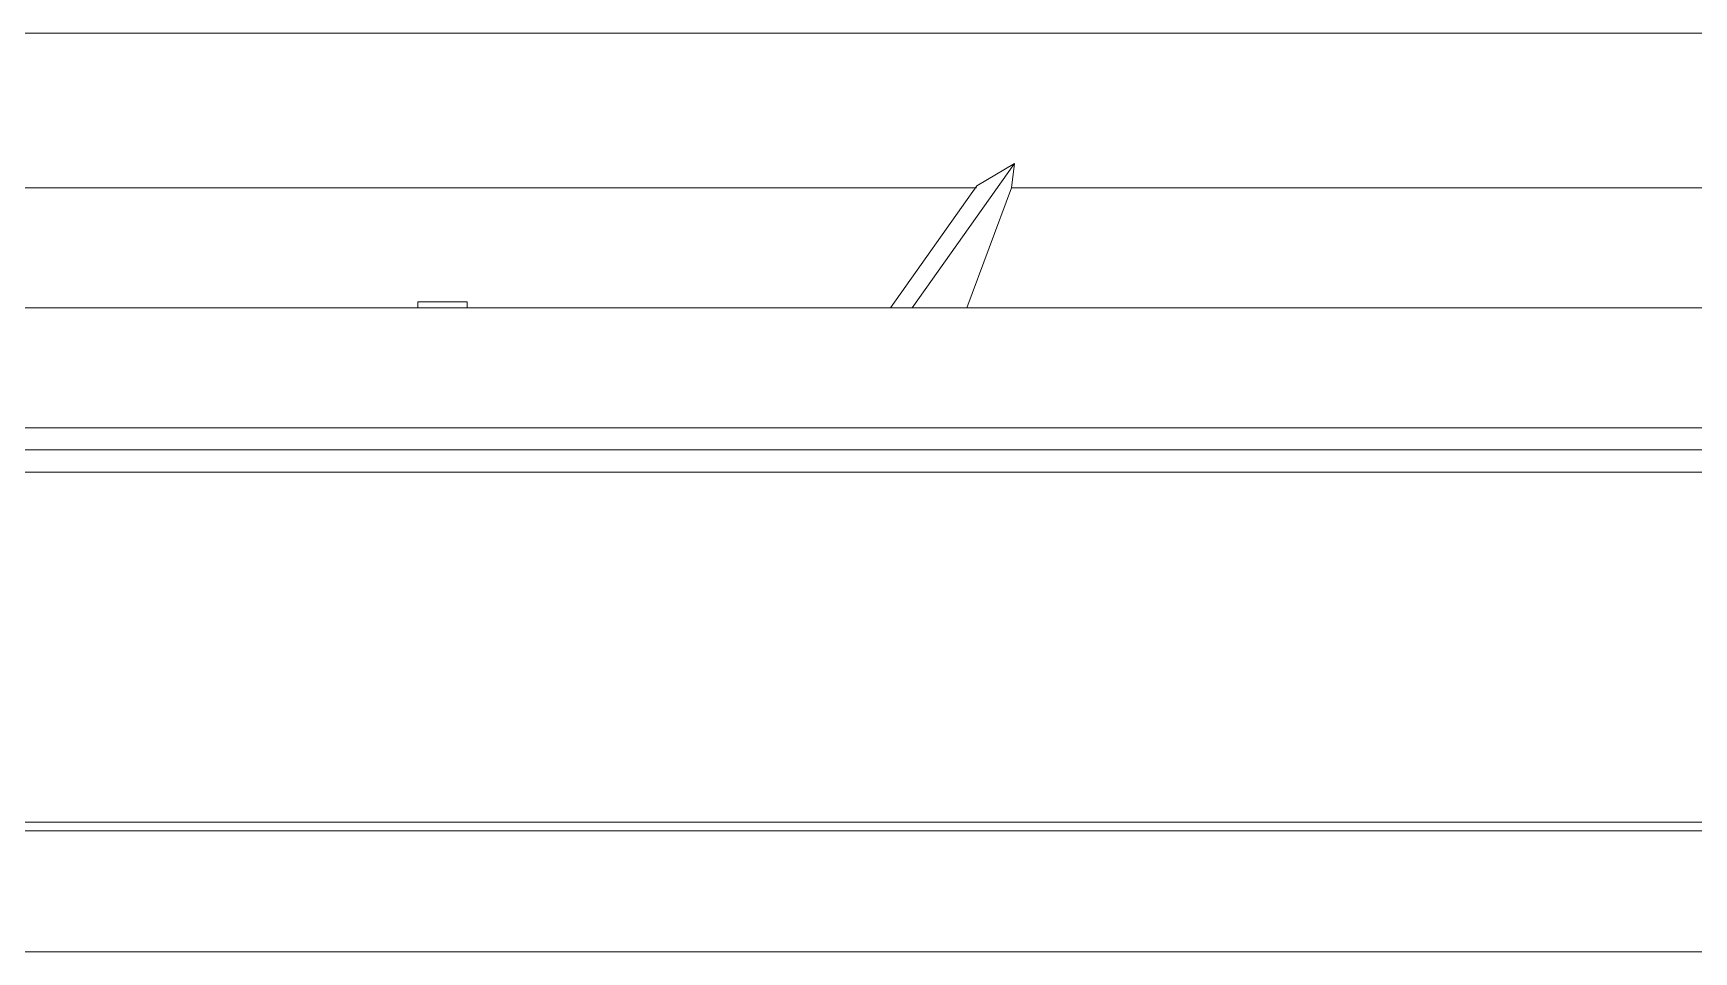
# Model space of a CAD drawing. Header units: millimetres. Extents: x 113490 to 142599, y -20467 to 115.
# Drawn here: x 137408.5 to 137677.4, y -6234.5 to -6085.7 of the extents above; entities that cross this region are included whole.
import ezdxf

# ---------------------------------------------------------------- set-up
doc = ezdxf.new("R2010")
doc.units = ezdxf.units.MM
doc.layers.add('DV2_0', color=7, linetype='Continuous')

msp = doc.modelspace()

# ---------------------------------------------------------------- linework, layer by layer
at = {"layer": 'DV2_0', "color": 7, "linetype": 'Continuous', "lineweight": 15}
for p, q in [((137214.04, -6085.69), (138145.04, -6085.69)), ((137567.39, -6106.81), (137550.86, -6130.18)), ((137561.29, -6110.43), (137567.39, -6106.81)), ((137566.9, -6110.72), (137567.39, -6106.81)), ((137561.29, -6110.43), (137547.33, -6130.18)), ((137561.26, -6110.72), (137353.78, -6110.72)), ((137559.7, -6130.18), (137566.9, -6110.72)), ((137792.18, -6110.72), (137566.9, -6110.72)), ((137470.8, -6129.18), (137478.8, -6129.18)), ((137470.8, -6129.18), (137470.8, -6130.18)), ((137478.8, -6130.18), (137478.8, -6129.18)), ((139238.39, -6130.18), (137247.81, -6130.18)), ((139223.82, -6153.18), (137206.24, -6153.18)), ((139214.03, -6234.47), (137216.03, -6234.47))]:
    msp.add_line(p, q, dxfattribs=at)
at = {"layer": 'DV2_0', "color": 7, "linetype": 'Continuous', "lineweight": 20}
for p, q in [((137237.81, -6149.58), (139248.39, -6149.58)), ((139220.22, -6156.78), (137209.84, -6156.78)), ((139214.03, -6213.46), (137216.03, -6213.46)), ((139214.03, -6214.85), (137216.03, -6214.85))]:
    msp.add_line(p, q, dxfattribs=at)

doc.saveas('drawing.dxf')
